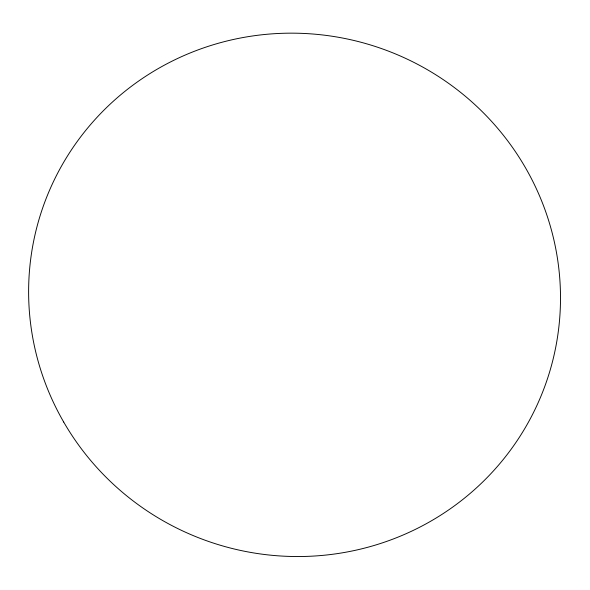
<?xml version="1.0" encoding="UTF-8"?>
<svg xmlns="http://www.w3.org/2000/svg" width="590" height="590" viewBox="0 0 590 590"><rect width="100%" height="100%" fill="white"/><g stroke="black" fill="none" stroke-linecap="round" stroke-linejoin="round"><path stroke-width="0.89" d="M63.691 422.034A266.459 261.171 18.2 0 0 524.318 429.321A266.459 261.171 18.2 0 0 295.671 33.195A266.459 261.171 18.2 0 0 63.691 422.034"/></g></svg>
